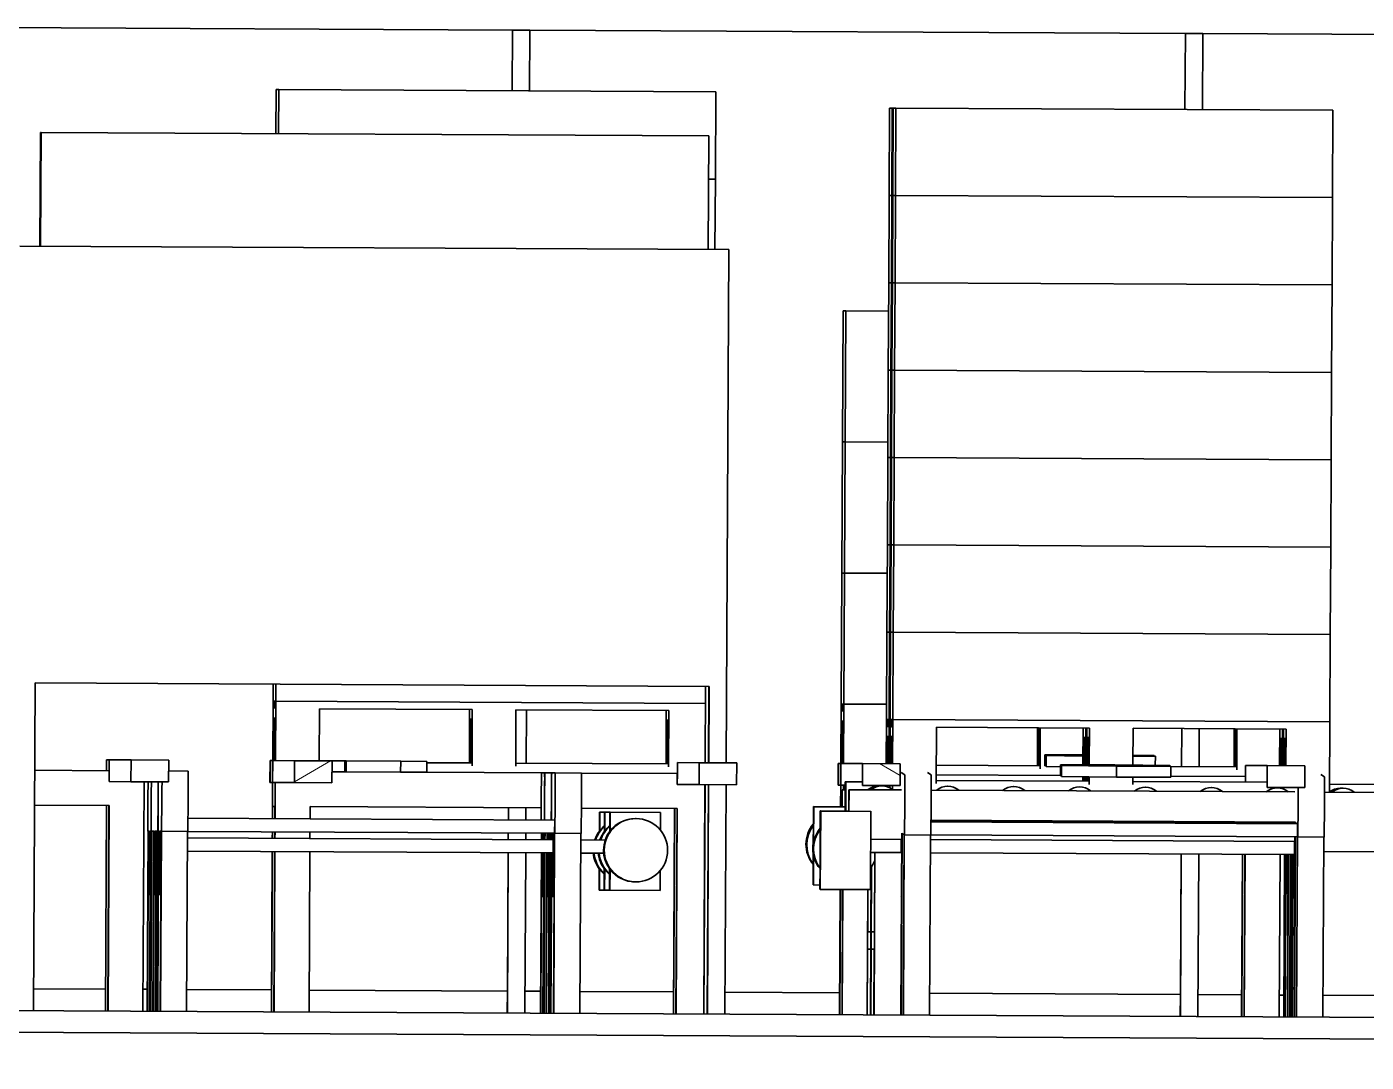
# Model space of a CAD drawing. Header units: millimetres. Extents: x 0 to 67800, y 0 to 42000.
# Drawn here: x 14240 to 17305, y 32863 to 35233 of the extents above; entities that cross this region are included whole.
import ezdxf

# ---------------------------------------------------------------- set-up
doc = ezdxf.new("R2010")
doc.units = ezdxf.units.MM
doc.header["$LTSCALE"] = 100
doc.layers.add('Hatch (ISO)', color=7, linetype='Continuous', lineweight=18)
doc.layers.add('Visible (ISO)', color=7, linetype='Continuous', lineweight=35)

msp = doc.modelspace()

# ---------------------------------------------------------------- hatches: boundary and pattern name
at = {"layer": 'Hatch (ISO)'}
h = msp.add_hatch(dxfattribs=at)
h.set_pattern_fill('ANSI31', color=256, scale=2540, angle=75, style=0)
h.set_pattern_definition([(120, (0, 0), (-274.963, -158.75), [])])
h.paths.add_polyline_path([(13638.84, 33559.4), (13552.84, 33559.83), (13552.59, 33509.83), (13638.58, 33509.4)])
h.paths.add_polyline_path([(14478.56, 33505.13), (14564.56, 33504.69), (14564.81, 33554.69), (14478.82, 33555.13)])
h = msp.add_hatch(dxfattribs=at)
h.set_pattern_fill('ANSI31', color=256, scale=2540, angle=-15, style=0)
h.set_pattern_definition([(30, (0, 0), (-158.75, 274.963), [])])
h.paths.add_polyline_path([(14938.8, 33552.79), (14852.81, 33553.23), (14852.55, 33503.23), (14938.55, 33502.79)])
h.paths.add_polyline_path([(15778.53, 33498.53), (15864.53, 33498.09), (15864.78, 33548.09), (15778.78, 33548.53)])
h = msp.add_hatch(dxfattribs=at)
h.set_pattern_fill('ANSI31', color=256, scale=2540, angle=105, style=0)
h.set_pattern_definition([(150, (0, 0), (-158.75, -274.963), [])])
h.paths.add_polyline_path([(16238.77, 33546.19), (16152.77, 33546.63), (16152.52, 33496.63), (16238.52, 33496.19)])
h.paths.add_polyline_path([(17078.5, 33491.93), (17164.49, 33491.49), (17164.75, 33541.49), (17078.75, 33541.93)])

# ---------------------------------------------------------------- linework, layer by layer
at = {"layer": 'Visible (ISO)'}
for p, q in [((15351.31, 35225.72), (13851.37, 35233.34)), ((15350.6, 35086.78), (15351.31, 35225.72)), ((15350.63, 35086.78), (15351.33, 35225.72)), ((15351.33, 35225.72), (15351.31, 35225.72)), ((15391.33, 35225.52), (15351.33, 35225.72)), ((15390.62, 35086.58), (15391.33, 35225.52)), ((16891.27, 35217.9), (15391.33, 35225.52)), ((16890.38, 35043.96), (16891.27, 35217.9)), ((16890.41, 35043.96), (16891.29, 35217.9)), ((16891.29, 35217.9), (16891.27, 35217.9)), ((16931.29, 35217.7), (16891.29, 35217.9)), ((16930.41, 35043.76), (16931.29, 35217.7)), ((18431.23, 35210.08), (16931.29, 35217.7)), ((14810.18, 34988.47), (14810.69, 35089.52)), ((14816.78, 35089.49), (14810.69, 35089.52)), ((14816.27, 34988.43), (14816.78, 35089.49)), ((15816.76, 35084.41), (14816.78, 35089.49)), ((15815.74, 34884.42), (15816.76, 35084.41)), ((16213.4, 34847.4), (16214.42, 35047.39)), ((16220.51, 35047.36), (16214.42, 35047.39)), ((16219.5, 34847.37), (16220.51, 35047.36)), ((16222.86, 35047.35), (16220.51, 35047.36)), ((16221.84, 34847.35), (16222.86, 35047.35)), ((16228.95, 35047.32), (16222.86, 35047.35)), ((16227.94, 34847.32), (16228.95, 35047.32)), ((17228.93, 35042.24), (16228.95, 35047.32)), ((17227.91, 34842.25), (17228.93, 35042.24)), ((14270.04, 34731.2), (14271.36, 34991.2)), ((14272.79, 34991.19), (14271.36, 34991.2)), ((14271.47, 34731.2), (14272.79, 34991.19)), ((15800.75, 34983.43), (14272.79, 34991.19)), ((15799.43, 34723.44), (15800.75, 34983.43)), ((15815.74, 34884.42), (15800.25, 34884.5)), ((15815.74, 34884.41), (15800.25, 34884.49)), ((15814.93, 34723.36), (15815.74, 34884.41)), ((16212.39, 34647.39), (16213.4, 34847.39)), ((16219.5, 34847.37), (16213.4, 34847.4)), ((16219.5, 34847.36), (16213.4, 34847.39)), ((16218.48, 34647.36), (16219.5, 34847.36)), ((16221.84, 34847.35), (16219.5, 34847.37)), ((16221.84, 34847.34), (16219.5, 34847.36)), ((16220.83, 34647.35), (16221.84, 34847.34)), ((16227.94, 34847.32), (16221.84, 34847.35)), ((16227.94, 34847.31), (16221.84, 34847.34)), ((16226.92, 34647.32), (16227.94, 34847.31)), ((17227.91, 34842.25), (16227.94, 34847.32)), ((17227.91, 34842.24), (16227.94, 34847.31)), ((16889.37, 34843.95), (16889.37, 34843.96)), ((16889.39, 34843.95), (16889.39, 34843.96)), ((16929.39, 34843.75), (16929.39, 34843.76)), ((17226.9, 34642.24), (17227.91, 34842.24)), ((15846.56, 34723.2), (14224.6, 34731.44)), ((15840.59, 33548.21), (15846.56, 34723.2)), ((16211.37, 34447.38), (16212.39, 34647.38)), ((16218.48, 34647.36), (16212.39, 34647.39)), ((16218.48, 34647.35), (16212.39, 34647.38)), ((16217.46, 34447.35), (16218.48, 34647.35)), ((16220.83, 34647.35), (16218.48, 34647.36)), ((16220.83, 34647.34), (16218.48, 34647.35)), ((16219.81, 34447.34), (16220.83, 34647.34)), ((16226.92, 34647.32), (16220.83, 34647.35)), ((16226.92, 34647.31), (16220.83, 34647.34)), ((16225.9, 34447.31), (16226.92, 34647.31)), ((17226.9, 34642.24), (16226.92, 34647.32)), ((17226.9, 34642.23), (16226.92, 34647.31)), ((16888.35, 34643.95), (16888.35, 34643.96)), ((16888.38, 34643.95), (16888.38, 34643.96)), ((16928.38, 34643.74), (16928.38, 34643.75)), ((17225.88, 34442.23), (17226.9, 34642.23)), ((16106.59, 34282.89), (16108.12, 34582.89)), ((16114.21, 34582.86), (16108.12, 34582.89)), ((16112.69, 34282.86), (16114.21, 34582.86)), ((16212.06, 34582.36), (16114.21, 34582.86)), ((16210.35, 34247.38), (16211.37, 34447.37)), ((16217.46, 34447.35), (16211.37, 34447.38)), ((16217.46, 34447.34), (16211.37, 34447.37)), ((16216.45, 34247.34), (16217.46, 34447.34)), ((16219.81, 34447.34), (16217.46, 34447.35)), ((16219.81, 34447.33), (16217.46, 34447.34)), ((16218.79, 34247.33), (16219.81, 34447.33)), ((16225.9, 34447.31), (16219.81, 34447.34)), ((16225.9, 34447.3), (16219.81, 34447.33)), ((16224.89, 34247.3), (16225.9, 34447.3)), ((17225.88, 34442.23), (16225.9, 34447.31)), ((17225.88, 34442.22), (16225.9, 34447.3)), ((17113.5, 34442.79), (17113.5, 34442.8)), ((17224.86, 34242.22), (17225.88, 34442.22)), ((16105.07, 33982.89), (16106.59, 34282.88)), ((16112.69, 34282.86), (16106.59, 34282.89)), ((16112.69, 34282.85), (16106.59, 34282.88)), ((16111.16, 33982.86), (16112.69, 34282.85)), ((16210.53, 34282.36), (16112.69, 34282.86)), ((16210.53, 34282.35), (16112.69, 34282.85)), ((16209.34, 34047.37), (16210.35, 34247.37)), ((16216.45, 34247.34), (16210.35, 34247.38)), ((16216.45, 34247.33), (16210.35, 34247.37)), ((16215.43, 34047.34), (16216.45, 34247.33)), ((16218.79, 34247.33), (16216.45, 34247.34)), ((16218.79, 34247.32), (16216.45, 34247.33)), ((16217.78, 34047.32), (16218.79, 34247.32)), ((16224.89, 34247.3), (16218.79, 34247.33)), ((16224.89, 34247.29), (16218.79, 34247.32)), ((16223.87, 34047.29), (16224.89, 34247.29)), ((17224.86, 34242.22), (16224.89, 34247.3)), ((17224.86, 34242.21), (16224.89, 34247.29)), ((17112.48, 34242.78), (17112.48, 34242.79)), ((17223.85, 34042.22), (17224.86, 34242.21)), ((16208.32, 33847.36), (16209.34, 34047.36)), ((16215.43, 34047.34), (16209.34, 34047.37)), ((16215.43, 34047.33), (16209.34, 34047.36)), ((16214.42, 33847.33), (16215.43, 34047.33)), ((16217.78, 34047.32), (16215.43, 34047.34)), ((16217.78, 34047.31), (16215.43, 34047.33)), ((16216.76, 33847.32), (16217.78, 34047.31)), ((16223.87, 34047.29), (16217.78, 34047.32)), ((16223.87, 34047.28), (16217.78, 34047.31)), ((16222.86, 33847.29), (16223.87, 34047.28)), ((17223.85, 34042.22), (16223.87, 34047.29)), ((17223.85, 34042.21), (16223.87, 34047.28)), ((17111.47, 34042.78), (17111.47, 34042.79)), ((17222.83, 33842.21), (17223.85, 34042.21)), ((16103.55, 33682.88), (16105.07, 33982.88)), ((16111.16, 33982.86), (16105.07, 33982.89)), ((16111.16, 33982.85), (16105.07, 33982.88)), ((16109.64, 33682.85), (16111.16, 33982.85)), ((16209.01, 33982.36), (16111.16, 33982.86)), ((16209.01, 33982.35), (16111.16, 33982.85)), ((16207.31, 33647.35), (16208.32, 33847.35)), ((16214.42, 33847.33), (16208.32, 33847.36)), ((16214.42, 33847.32), (16208.32, 33847.35)), ((16213.4, 33647.32), (16214.42, 33847.32)), ((16216.76, 33847.32), (16214.42, 33847.33)), ((16216.76, 33847.31), (16214.42, 33847.32)), ((16215.75, 33647.31), (16216.76, 33847.31)), ((16222.86, 33847.29), (16216.76, 33847.32)), ((16222.86, 33847.28), (16216.76, 33847.31)), ((16221.84, 33647.28), (16222.86, 33847.28)), ((17222.83, 33842.21), (16222.86, 33847.29)), ((17222.83, 33842.2), (16222.86, 33847.28)), ((17110.45, 33842.77), (17110.45, 33842.78)), ((17221.82, 33642.2), (17222.83, 33842.2)), ((14259.52, 33731.25), (14255.71, 32981.26)), ((14259.52, 33731.25), (15801.48, 33723.41)), ((14803.58, 33689.48), (14803.78, 33728.48)), ((14809.67, 33689.45), (14809.87, 33728.45)), ((15792.16, 33548.46), (15793.05, 33723.46)), ((15793.46, 33723.46), (15792.57, 33548.46)), ((15800.18, 33548.42), (15801.07, 33723.42)), ((15801.48, 33723.41), (15800.59, 33548.42)), ((14803.58, 33689.48), (14802.89, 33553.48)), ((14809.67, 33689.45), (14803.58, 33689.48)), ((14804.06, 33672.48), (14804.15, 33689.48)), ((14804.27, 33689.48), (14804.18, 33672.48)), ((14804.75, 33672.48), (14804.84, 33689.48)), ((14804.96, 33689.47), (14804.87, 33672.48)), ((14805.44, 33672.47), (14805.53, 33689.47)), ((14805.65, 33689.47), (14805.57, 33672.47)), ((14806.13, 33672.47), (14806.22, 33689.47)), ((14806.34, 33689.47), (14806.26, 33672.47)), ((14806.82, 33672.47), (14806.91, 33689.47)), ((14807.03, 33689.46), (14806.95, 33672.46)), ((14807.52, 33672.46), (14807.6, 33689.46)), ((14807.72, 33689.46), (14807.64, 33672.46)), ((14808.21, 33672.46), (14808.29, 33689.46)), ((14808.41, 33689.46), (14808.33, 33672.46)), ((14808.9, 33672.45), (14808.98, 33689.45)), ((14808.98, 33553.45), (14809.67, 33689.45)), ((14809.11, 33689.45), (14809.02, 33672.45)), ((15792.85, 33684.46), (14809.67, 33689.45)), ((14804.18, 33672.48), (14804.06, 33672.48)), ((14804.87, 33672.48), (14804.75, 33672.48)), ((14805.57, 33672.47), (14805.44, 33672.47)), ((14806.26, 33672.47), (14806.13, 33672.47)), ((14806.95, 33672.46), (14806.82, 33672.47)), ((14807.64, 33672.46), (14807.52, 33672.46)), ((14808.33, 33672.46), (14808.21, 33672.46)), ((14809.02, 33672.45), (14808.9, 33672.45)), ((14908.98, 33552.94), (14909.58, 33671.94)), ((14909.58, 33671.94), (15259.58, 33670.17)), ((15252.86, 33548.2), (15253.48, 33670.2)), ((15259.58, 33670.17), (15258.92, 33541.17)), ((15358.92, 33540.66), (15359.57, 33669.66)), ((15359.57, 33669.66), (15709.56, 33667.88)), ((15382.81, 33547.54), (15383.43, 33669.54)), ((15702.85, 33545.91), (15703.47, 33667.91)), ((15709.56, 33667.88), (15708.91, 33538.88)), ((16103.55, 33682.88), (16102.86, 33546.88)), ((16109.64, 33682.85), (16103.55, 33682.88)), ((16104.03, 33665.88), (16104.12, 33682.88)), ((16104.15, 33665.88), (16104.03, 33665.88)), ((16104.24, 33682.88), (16104.15, 33665.88)), ((16104.72, 33665.87), (16104.81, 33682.87)), ((16104.84, 33665.87), (16104.72, 33665.87)), ((16104.93, 33682.87), (16104.84, 33665.87)), ((16105.41, 33665.87), (16105.5, 33682.87)), ((16105.53, 33665.87), (16105.41, 33665.87)), ((16105.62, 33682.87), (16105.53, 33665.87)), ((16106.1, 33665.87), (16106.19, 33682.87)), ((16106.22, 33665.87), (16106.1, 33665.87)), ((16106.31, 33682.87), (16106.22, 33665.87)), ((16106.79, 33665.86), (16106.88, 33682.86)), ((16106.91, 33665.86), (16106.79, 33665.86)), ((16107, 33682.86), (16106.91, 33665.86)), ((16107.48, 33665.86), (16107.57, 33682.86)), ((16107.6, 33665.86), (16107.48, 33665.86)), ((16107.69, 33682.86), (16107.6, 33665.86)), ((16108.17, 33665.86), (16108.26, 33682.86)), ((16108.29, 33665.86), (16108.17, 33665.86)), ((16108.38, 33682.86), (16108.29, 33665.86)), ((16108.86, 33665.85), (16108.95, 33682.85)), ((16108.99, 33665.85), (16108.86, 33665.85)), ((16108.95, 33546.85), (16109.64, 33682.85)), ((16109.07, 33682.85), (16108.99, 33665.85)), ((16207.49, 33682.35), (16109.64, 33682.85)), ((14803.6, 33553.48), (14804.09, 33650.48)), ((14804.09, 33650.48), (14806.17, 33650.47)), ((14806.17, 33650.47), (14805.68, 33553.47)), ((14806.19, 33553.47), (14806.68, 33650.47)), ((14806.68, 33650.47), (14808.76, 33650.46)), ((14808.76, 33650.46), (14808.27, 33553.46)), ((15253.57, 33548.19), (15254.08, 33648.19)), ((15254.08, 33648.19), (15256.16, 33648.18)), ((15256.16, 33648.18), (15255.66, 33548.18)), ((15256.16, 33548.18), (15256.67, 33648.18)), ((15256.67, 33648.18), (15258.75, 33648.17)), ((15258.75, 33648.17), (15258.25, 33548.17)), ((15703.56, 33545.91), (15704.07, 33645.91)), ((15704.07, 33645.91), (15706.15, 33645.9)), ((15706.15, 33645.9), (15705.64, 33545.9)), ((15706.15, 33545.9), (15706.66, 33645.9)), ((15706.66, 33645.9), (15708.74, 33645.88)), ((15708.74, 33645.88), (15708.23, 33545.89)), ((16103.57, 33546.88), (16104.06, 33643.88)), ((16104.06, 33643.88), (16106.14, 33643.87)), ((16106.14, 33643.87), (16105.65, 33546.87)), ((16106.16, 33546.87), (16106.65, 33643.86)), ((16106.65, 33643.86), (16108.73, 33643.85)), ((16108.73, 33643.85), (16108.24, 33546.85)), ((16207.31, 33647.35), (16206.8, 33546.35)), ((16213.4, 33647.32), (16207.31, 33647.35)), ((16207.79, 33630.35), (16207.88, 33647.35)), ((16207.91, 33630.35), (16207.79, 33630.35)), ((16208, 33647.35), (16207.91, 33630.35)), ((16208.48, 33630.35), (16208.57, 33647.35)), ((16208.6, 33630.35), (16208.48, 33630.35)), ((16208.69, 33647.35), (16208.6, 33630.35)), ((16209.17, 33630.34), (16209.26, 33647.34)), ((16209.29, 33630.34), (16209.17, 33630.34)), ((16209.38, 33647.34), (16209.29, 33630.34)), ((16209.86, 33630.34), (16209.95, 33647.34)), ((16209.98, 33630.34), (16209.86, 33630.34)), ((16210.07, 33647.34), (16209.98, 33630.34)), ((16210.55, 33630.34), (16210.64, 33647.34)), ((16210.68, 33630.34), (16210.55, 33630.34)), ((16210.76, 33647.34), (16210.68, 33630.34)), ((16211.24, 33630.33), (16211.33, 33647.33)), ((16211.37, 33630.33), (16211.24, 33630.33)), ((16211.45, 33647.33), (16211.37, 33630.33)), ((16211.93, 33630.33), (16212.02, 33647.33)), ((16212.06, 33630.33), (16211.93, 33630.33)), ((16212.14, 33647.33), (16212.06, 33630.33)), ((16212.63, 33630.33), (16212.71, 33647.33)), ((16212.75, 33630.32), (16212.63, 33630.33)), ((16212.83, 33647.32), (16212.75, 33630.32)), ((16212.89, 33546.32), (16213.4, 33647.32)), ((16215.75, 33647.31), (16213.4, 33647.32)), ((16215.75, 33647.31), (16215.24, 33546.31)), ((16221.84, 33647.28), (16215.75, 33647.31)), ((16216.23, 33630.31), (16216.32, 33647.31)), ((16216.35, 33630.31), (16216.23, 33630.31)), ((16216.44, 33647.31), (16216.35, 33630.31)), ((16216.92, 33630.3), (16217.01, 33647.3)), ((16217.04, 33630.3), (16216.92, 33630.3)), ((16217.13, 33647.3), (16217.04, 33630.3)), ((16217.61, 33630.3), (16217.7, 33647.3)), ((16217.73, 33630.3), (16217.61, 33630.3)), ((16217.82, 33647.3), (16217.73, 33630.3)), ((16218.3, 33630.3), (16218.39, 33647.3)), ((16218.42, 33630.3), (16218.3, 33630.3)), ((16218.51, 33647.3), (16218.42, 33630.3)), ((16218.99, 33630.29), (16219.08, 33647.29)), ((16219.12, 33630.29), (16218.99, 33630.29)), ((16219.2, 33647.29), (16219.12, 33630.29)), ((16219.68, 33630.29), (16219.77, 33647.29)), ((16219.81, 33630.29), (16219.68, 33630.29)), ((16219.89, 33647.29), (16219.81, 33630.29)), ((16220.37, 33630.29), (16220.46, 33647.29)), ((16220.5, 33630.29), (16220.37, 33630.29)), ((16220.58, 33647.29), (16220.5, 33630.29)), ((16221.07, 33630.28), (16221.15, 33647.28)), ((16221.19, 33630.28), (16221.07, 33630.28)), ((16221.27, 33647.28), (16221.19, 33630.28)), ((16221.33, 33546.28), (16221.84, 33647.28)), ((17221.82, 33642.2), (16221.84, 33647.28)), ((16321.1, 33500.77), (16321.75, 33629.77)), ((16321.75, 33629.77), (16671.74, 33627.99)), ((16552.83, 33541.6), (16553.27, 33628.6)), ((16553.54, 33541.59), (16553.98, 33628.59)), ((16556.06, 33628.58), (16555.62, 33541.58)), ((16556.13, 33541.58), (16556.57, 33628.58)), ((16558.65, 33628.57), (16558.21, 33541.57)), ((16559.36, 33628.56), (16558.89, 33534.57)), ((16656.78, 33543.61), (16657.21, 33628.07)), ((16663.3, 33628.04), (16662.88, 33543.61)), ((16665.22, 33543.61), (16665.65, 33628.02)), ((16671.74, 33627.99), (16671.32, 33543.6)), ((16771.31, 33543.17), (16771.74, 33627.49)), ((16771.74, 33627.49), (17121.73, 33625.71)), ((16882.74, 33539.92), (16883.19, 33626.92)), ((16882.77, 33539.92), (16883.21, 33626.92)), ((16922.77, 33539.72), (16923.21, 33626.72)), ((17002.82, 33539.31), (17003.26, 33626.31)), ((17003.53, 33539.31), (17003.97, 33626.31)), ((17006.05, 33626.3), (17005.61, 33539.3)), ((17006.12, 33539.29), (17006.56, 33626.29)), ((17008.64, 33626.28), (17008.2, 33539.28)), ((17009.35, 33626.28), (17008.88, 33532.28)), ((17106.77, 33541.78), (17107.2, 33625.78)), ((17113.29, 33625.75), (17112.87, 33541.75)), ((17115.21, 33541.74), (17115.64, 33625.74)), ((17121.73, 33625.71), (17121.31, 33541.71)), ((17221.82, 33642.2), (17221, 33481.2)), ((16207.51, 33546.35), (16207.82, 33608.35)), ((16207.82, 33608.35), (16209.9, 33608.34)), ((16209.9, 33608.34), (16209.59, 33546.34)), ((16210.1, 33546.34), (16210.41, 33608.34)), ((16210.41, 33608.34), (16212.49, 33608.33)), ((16212.49, 33608.33), (16212.18, 33546.33)), ((16215.95, 33546.31), (16216.26, 33608.31)), ((16216.26, 33608.31), (16218.34, 33608.3)), ((16218.34, 33608.3), (16218.03, 33546.3)), ((16218.54, 33546.29), (16218.85, 33608.29)), ((16218.85, 33608.29), (16220.93, 33608.28)), ((16220.93, 33608.28), (16220.62, 33546.28)), ((16657.49, 33543.61), (16657.81, 33606.06)), ((16657.81, 33606.06), (16659.89, 33606.05)), ((16659.89, 33606.05), (16659.57, 33543.61)), ((16660.08, 33543.61), (16660.4, 33606.05)), ((16660.4, 33606.05), (16662.48, 33606.04)), ((16662.48, 33606.04), (16662.16, 33543.61)), ((16665.93, 33543.61), (16666.25, 33606.02)), ((16666.25, 33606.02), (16668.33, 33606.01)), ((16668.33, 33606.01), (16668.01, 33543.6)), ((16668.52, 33543.6), (16668.84, 33606.01)), ((16668.84, 33606.01), (16670.92, 33606)), ((16670.92, 33606), (16670.6, 33543.6)), ((17107.48, 33541.78), (17107.8, 33603.78)), ((17107.8, 33603.78), (17109.88, 33603.77)), ((17109.88, 33603.77), (17109.57, 33541.77)), ((17110.07, 33541.77), (17110.39, 33603.77)), ((17110.39, 33603.77), (17112.47, 33603.76)), ((17112.47, 33603.76), (17112.16, 33541.76)), ((17115.92, 33541.74), (17116.24, 33603.74)), ((17116.24, 33603.74), (17118.32, 33603.73)), ((17118.32, 33603.73), (17118.01, 33541.73)), ((17118.51, 33541.72), (17118.83, 33603.72)), ((17118.83, 33603.72), (17120.91, 33603.71)), ((17120.91, 33603.71), (17120.6, 33541.71)), ((16569.91, 33541.35), (16570.04, 33566.35)), ((16632.54, 33566.03), (16570.04, 33566.35)), ((16570.04, 33566.35), (16656.9, 33566.28)), ((16572.44, 33539.74), (16572.57, 33564.74)), ((16572.57, 33564.74), (16635.07, 33564.42)), ((16656.88, 33563.95), (16572.57, 33564.74)), ((16632.53, 33564.43), (16632.54, 33566.03)), ((16635.07, 33564.42), (16632.54, 33566.03)), ((16771.42, 33563.73), (16822.56, 33563.47)), ((16822.56, 33563.47), (16771.42, 33563.51)), ((16771.43, 33565.54), (16820.03, 33565.08)), ((16820.03, 33565.08), (16771.43, 33565.33)), ((16820.02, 33563.48), (16820.03, 33565.08)), ((16822.46, 33542.69), (16822.56, 33563.47)), ((14428.87, 33530.38), (14258.5, 33531.25)), ((14422.74, 33530.41), (14422.87, 33555.41)), ((14422.77, 33530.41), (14422.9, 33555.41)), ((14422.9, 33555.41), (14422.87, 33555.41)), ((14428.99, 33555.38), (14422.9, 33555.41)), ((14428.77, 33505.38), (14429.02, 33555.38)), ((14428.87, 33530.38), (14428.99, 33555.38)), ((14429.02, 33555.38), (14428.99, 33555.38)), ((14478.79, 33555.13), (14429.02, 33555.38)), ((14478.53, 33505.13), (14478.79, 33555.13)), ((14478.82, 33555.13), (14478.56, 33505.13)), ((14478.82, 33555.13), (14478.79, 33555.13)), ((14564.81, 33554.69), (14478.82, 33555.13)), ((14564.56, 33504.69), (14564.81, 33554.69)), ((14796.6, 33503.51), (14796.86, 33553.51)), ((14797.3, 33553.51), (14796.86, 33553.51)), ((14797.04, 33503.51), (14797.3, 33553.51)), ((14802.58, 33553.49), (14797.3, 33553.51)), ((14802.32, 33503.49), (14802.58, 33553.49)), ((14803.01, 33553.48), (14802.58, 33553.49)), ((14802.76, 33503.48), (14803.01, 33553.48)), ((14852.78, 33553.23), (14803.01, 33553.48)), ((14852.52, 33503.23), (14852.78, 33553.23)), ((14852.81, 33553.23), (14852.55, 33503.23)), ((14852.81, 33553.23), (14852.78, 33553.23)), ((14938.8, 33552.79), (14852.81, 33553.23)), ((14938.55, 33502.79), (14938.8, 33552.79)), ((14968.18, 33552.64), (14938.8, 33552.79)), ((14968.06, 33527.64), (14968.18, 33552.64)), ((14970.72, 33552.63), (14968.18, 33552.64)), ((14970.6, 33527.63), (14970.72, 33552.63)), ((15095.72, 33552), (14970.72, 33552.63)), ((15095.59, 33527), (15095.72, 33552)), ((15155.68, 33551.69), (15095.72, 33552)), ((15155.55, 33526.69), (15155.68, 33551.69)), ((15258.92, 33548.17), (15155.66, 33548.69)), ((15708.91, 33545.88), (15358.95, 33547.66)), ((15728.74, 33498.78), (15728.99, 33548.78)), ((15728.83, 33523.78), (15728.96, 33548.78)), ((15728.99, 33548.78), (15728.96, 33548.78)), ((15778.75, 33548.53), (15728.99, 33548.78)), ((15778.5, 33498.53), (15778.75, 33548.53)), ((15778.78, 33548.53), (15778.53, 33498.53)), ((15778.78, 33548.53), (15778.75, 33548.53)), ((15864.78, 33548.09), (15778.78, 33548.53)), ((15864.53, 33498.09), (15864.78, 33548.09)), ((16096.57, 33496.91), (16096.83, 33546.91)), ((16097.26, 33546.91), (16096.83, 33546.91)), ((16097.01, 33496.91), (16097.26, 33546.91)), ((16102.54, 33546.88), (16097.26, 33546.91)), ((16102.29, 33496.88), (16102.54, 33546.88)), ((16102.98, 33546.88), (16102.54, 33546.88)), ((16102.73, 33496.88), (16102.98, 33546.88)), ((16152.74, 33546.63), (16102.98, 33546.88)), ((16152.49, 33496.63), (16152.74, 33546.63)), ((16152.77, 33546.63), (16152.52, 33496.63)), ((16152.77, 33546.63), (16152.74, 33546.63)), ((16238.77, 33546.19), (16152.77, 33546.63)), ((16238.52, 33496.19), (16238.77, 33546.19)), ((16558.89, 33541.57), (16321.31, 33542.77)), ((16569.91, 33541.35), (16572.45, 33541.34)), ((16572.44, 33539.74), (16605.62, 33539.43)), ((16605.51, 33518.65), (16605.64, 33543.65)), ((16668.14, 33543.33), (16605.64, 33543.65)), ((16605.64, 33543.65), (16729.79, 33543.56)), ((16608.04, 33517.04), (16608.17, 33542.04)), ((16608.17, 33542.04), (16670.67, 33541.72)), ((16734.01, 33540.87), (16608.17, 33542.04)), ((16668.13, 33541.73), (16668.14, 33543.33)), ((16670.67, 33541.72), (16668.14, 33543.33)), ((16729.79, 33543.56), (16855.63, 33542.38)), ((16733.88, 33515.87), (16734.01, 33540.87)), ((16858.16, 33540.77), (16734.01, 33540.87)), ((16793.13, 33542.7), (16795.67, 33541.09)), ((16855.63, 33542.38), (16793.13, 33542.7)), ((16795.67, 33541.09), (16858.16, 33540.77)), ((16855.63, 33540.78), (16855.63, 33542.38)), ((16858.04, 33515.77), (16858.16, 33540.77)), ((17008.88, 33539.28), (16858.16, 33540.05)), ((17028.76, 33504.18), (17028.96, 33542.18)), ((17028.8, 33517.18), (17028.93, 33542.18)), ((17028.96, 33542.18), (17028.93, 33542.18)), ((17078.72, 33541.93), (17028.96, 33542.18)), ((17078.46, 33491.93), (17078.72, 33541.93)), ((17078.75, 33541.93), (17078.5, 33491.93)), ((17078.75, 33541.93), (17078.72, 33541.93)), ((17164.75, 33541.49), (17078.75, 33541.93)), ((17164.49, 33491.49), (17164.75, 33541.49)), ((14428.74, 33505.38), (14428.87, 33530.38)), ((14428.74, 33505.38), (14428.77, 33505.38)), ((14428.77, 33505.38), (14478.53, 33505.13)), ((14478.53, 33505.13), (14478.56, 33505.13)), ((14478.56, 33505.13), (14564.56, 33504.69)), ((14506.07, 32979.98), (14508.74, 33504.98)), ((14564.69, 33529.69), (14609.49, 33529.47)), ((14796.6, 33503.51), (14797.04, 33503.51)), ((14797.04, 33503.51), (14802.32, 33503.49)), ((14802.21, 33420.49), (14802.64, 33503.48)), ((14802.32, 33503.49), (14802.76, 33503.48)), ((14802.76, 33503.48), (14852.52, 33503.23)), ((14808.31, 33420.45), (14808.73, 33503.45)), ((14852.52, 33503.23), (14852.55, 33503.23)), ((14852.55, 33503.23), (14938.55, 33502.79)), ((14938.68, 33527.79), (14968.06, 33527.64)), ((14968.06, 33527.64), (14970.6, 33527.63)), ((14970.6, 33527.63), (15095.59, 33527)), ((15095.59, 33527), (15155.55, 33526.69)), ((15417.93, 33525.36), (15155.55, 33526.69)), ((15417.93, 33525.36), (15155.55, 33526.69)), ((15417.93, 33525.36), (15425.1, 33525.32)), ((15425.1, 33525.32), (15425.55, 33525.32)), ((15425.55, 33525.32), (15440.84, 33525.24)), ((15440.84, 33525.24), (15441.29, 33525.24)), ((15441.29, 33525.24), (15449.47, 33525.2)), ((15449.47, 33525.2), (15509.47, 33524.9)), ((15728.83, 33523.78), (15509.47, 33524.9)), ((15728.83, 33523.78), (15509.47, 33524.9)), ((15728.71, 33498.78), (15728.83, 33523.78)), ((16112.99, 33504.83), (16112.65, 33437.96)), ((16113.63, 33504.83), (16112.99, 33504.83)), ((16113.63, 33504.83), (16113.29, 33437.96)), ((16114.08, 33504.82), (16113.63, 33504.83)), ((16114.08, 33504.82), (16113.74, 33437.95)), ((16114.71, 33504.82), (16114.08, 33504.82)), ((16114.37, 33437.95), (16114.71, 33504.82)), ((16152.53, 33504.63), (16114.71, 33504.82)), ((16241.23, 33526.38), (16249.45, 33521.14)), ((16309.45, 33520.83), (16301.23, 33526.08)), ((16671.09, 33506), (16321.13, 33507.77)), ((16605.52, 33519.33), (16321.2, 33520.77)), ((16605.52, 33519.33), (16321.2, 33520.77)), ((16605.51, 33518.65), (16608.05, 33518.64)), ((16608.04, 33517.04), (16733.88, 33515.87)), ((16656.59, 33506.07), (16656.64, 33516.59)), ((16657.3, 33506.07), (16657.36, 33516.58)), ((16659.44, 33516.56), (16659.38, 33506.06)), ((16659.89, 33506.05), (16659.95, 33516.56)), ((16662.03, 33516.54), (16661.97, 33506.04)), ((16662.74, 33516.53), (16662.68, 33506.04)), ((16665.03, 33506.03), (16665.08, 33516.51)), ((16665.74, 33506.02), (16665.8, 33516.5)), ((16667.88, 33516.48), (16667.82, 33506.01)), ((16668.33, 33506.01), (16668.39, 33516.48)), ((16670.47, 33516.46), (16670.41, 33506)), ((16671.18, 33516.45), (16671.09, 33499)), ((16733.88, 33515.87), (16858.04, 33515.77)), ((16771.09, 33498.49), (16771.17, 33515.84)), ((17078.53, 33503.93), (16771.12, 33505.49)), ((17028.8, 33517.18), (16858.05, 33518.05)), ((17028.8, 33517.18), (16858.05, 33518.05)), ((17028.73, 33504.18), (17028.8, 33517.18)), ((17209.43, 33516.26), (17201.2, 33521.51)), ((15728.71, 33498.78), (15728.74, 33498.78)), ((15728.74, 33498.78), (15778.5, 33498.53)), ((15778.5, 33498.53), (15778.53, 33498.53)), ((15778.53, 33498.53), (15864.53, 33498.09)), ((15789.24, 32973.47), (15791.91, 33498.46)), ((15792.31, 33498.46), (15789.65, 32973.47)), ((15797.26, 32973.43), (15799.93, 33498.42)), ((15800.34, 33498.42), (15797.67, 32973.42)), ((15837.67, 32973.22), (15840.34, 33498.21)), ((16096.57, 33496.91), (16097.01, 33496.91)), ((16097.01, 33496.91), (16102.29, 33496.88)), ((16102.29, 33496.88), (16102.73, 33496.88)), ((16102.35, 33447.94), (16102.6, 33496.88)), ((16102.73, 33496.88), (16112.95, 33496.83)), ((16105.92, 33486.87), (16105.72, 33447.59)), ((16105.92, 33486.87), (16106.18, 33486.86)), ((16106.18, 33486.86), (16105.98, 33447.43)), ((16106.18, 33486.86), (16112.9, 33486.83)), ((16108.64, 33486.85), (16108.7, 33496.85)), ((16121.34, 33486.79), (16121.09, 33437.79)), ((16121.34, 33486.79), (16121.6, 33486.79)), ((16121.6, 33486.79), (16121.35, 33437.62)), ((16121.6, 33486.79), (16241.6, 33486.18)), ((16152.49, 33496.63), (16152.52, 33496.63)), ((16152.52, 33496.63), (16238.52, 33496.19)), ((16190.06, 33495.44), (16196.78, 33495.4)), ((16214.98, 33496.31), (16214.95, 33490.93)), ((16221.03, 33487.06), (16221.08, 33496.28)), ((16309.49, 33485.83), (17141.58, 33481.61)), ((16347.27, 33494.64), (16347.58, 33494.64)), ((16498.06, 33493.87), (16498.38, 33493.87)), ((16648.86, 33493.11), (16649.17, 33493.11)), ((16799.66, 33492.34), (16799.97, 33492.34)), ((16950.45, 33491.58), (16950.76, 33491.58)), ((17078.46, 33491.93), (17078.5, 33491.93)), ((17078.5, 33491.93), (17164.49, 33491.49)), ((17101.25, 33490.81), (17101.56, 33490.81)), ((17209.47, 33481.26), (17755.96, 33478.49)), ((17452.5, 33498.03), (17221.09, 33499.2)), ((17245.64, 33490.08), (17252.36, 33490.04)), ((14258.1, 33451.25), (14428.46, 33450.38)), ((14419.98, 32980.42), (14422.37, 33450.41)), ((14420.39, 32980.42), (14422.77, 33450.41)), ((14425.67, 32980.39), (14428.05, 33450.39)), ((14426.07, 32980.39), (14428.46, 33450.38)), ((14517.27, 33391.93), (14517.42, 33463.18)), ((14524.98, 33463.14), (14524.41, 33391.9)), ((14524.88, 33391.89), (14525.04, 33463.14)), ((14540.72, 33463.06), (14540.15, 33391.82)), ((14540.63, 33391.81), (14540.78, 33463.06)), ((14549.35, 33463.02), (14548.78, 33391.77)), ((14608.78, 33391.47), (14609.35, 33462.72)), ((14802.62, 33420.48), (14802.76, 33448.48)), ((14802.76, 33448.48), (14808.02, 33448.46)), ((14807.88, 33420.46), (14808.02, 33448.46)), ((14888.31, 33420.05), (14888.45, 33448.05)), ((14888.45, 33448.05), (15417.37, 33445.36)), ((15342.12, 33417.74), (15342.27, 33445.74)), ((15342.15, 33417.74), (15342.29, 33445.74)), ((15382.15, 33417.54), (15382.29, 33445.54)), ((15417.31, 33417.36), (15417.4, 33458.61)), ((15424.95, 33458.57), (15424.62, 33417.32)), ((15424.93, 33417.32), (15425.01, 33458.57)), ((15440.7, 33458.49), (15440.37, 33417.24)), ((15440.67, 33417.24), (15440.76, 33458.49)), ((15449.33, 33458.45), (15448.76, 33387.2)), ((15508.76, 33386.9), (15509.33, 33458.14)), ((15509.22, 33444.9), (15728.43, 33443.78)), ((15719.95, 32973.82), (15722.33, 33443.81)), ((15720.35, 32973.82), (15722.74, 33443.81)), ((15725.63, 32973.79), (15728.02, 33443.78)), ((15726.04, 32973.79), (15728.43, 33443.78)), ((16039.99, 33405.41), (16040.2, 33448.25)), ((16105.72, 33447.92), (16040.2, 33448.25)), ((16040.2, 33448.25), (16041.07, 33447.7)), ((16041.07, 33447.7), (16040.67, 33368.16)), ((16112.7, 33447.34), (16041.07, 33447.7)), ((16249.31, 33454.26), (16248.74, 33383.15)), ((16308.73, 33382.84), (16309.31, 33453.96)), ((17149.28, 33449.69), (17148.71, 33378.58)), ((17208.71, 33378.27), (17209.28, 33449.39)), ((14609.02, 33421.47), (15448.16, 33417.21)), ((15448.16, 33417.21), (15448.01, 33387.21)), ((15550.45, 33391.69), (15550.68, 33435.68)), ((15550.68, 33435.68), (15551.55, 33435.68)), ((15551.55, 33435.68), (15551.33, 33392.84)), ((15551.55, 33435.68), (15562.36, 33435.63)), ((15562.13, 33391.63), (15562.36, 33435.63)), ((15562.36, 33435.63), (15563.23, 33435.62)), ((15563.23, 33435.62), (15563.01, 33392.78)), ((15563.23, 33435.62), (15574.55, 33435.56)), ((15574.32, 33391.57), (15574.55, 33435.56)), ((15574.55, 33435.56), (15575.41, 33435.56)), ((15575.41, 33435.56), (15575.2, 33392.72)), ((15575.41, 33435.56), (15690.41, 33434.98)), ((15632.84, 33420.77), (15634.46, 33420.76)), ((15690.2, 33394.17), (15690.41, 33434.98)), ((16055.68, 33395.41), (16055.9, 33438.25)), ((16056.76, 33437.69), (16055.85, 33258.7)), ((16121.09, 33437.92), (16055.9, 33438.25)), ((16055.9, 33438.25), (16056.76, 33437.69)), ((16171.76, 33437.11), (16056.76, 33437.69)), ((16170.85, 33258.11), (16171.76, 33437.11)), ((16171.76, 33437.11), (16171.35, 33437.37)), ((17147.81, 33409.25), (16308.98, 33413.51)), ((16308.98, 33413.32), (17148.12, 33409.05)), ((17142.75, 33412.48), (16309.01, 33416.71)), ((16309.01, 33416.52), (17143.06, 33412.28)), ((17142.75, 33412.48), (17143.06, 33412.28)), ((17143.06, 33412.28), (17143.04, 33409.27)), ((17147.81, 33409.25), (17148.12, 33409.05)), ((17148.12, 33409.05), (17147.96, 33379.05)), ((14517.97, 33391.93), (14515.87, 32979.93)), ((14516.28, 32979.93), (14518.37, 33391.93)), ((14517.97, 33391.93), (14517.27, 33391.93)), ((14519.82, 33391.92), (14518.37, 33391.93)), ((14519.08, 33246.92), (14519.82, 33391.92)), ((14521.85, 33391.91), (14521.12, 33246.91)), ((14523.3, 33391.9), (14521.21, 32979.91)), ((14521.61, 32979.9), (14523.71, 33391.9)), ((14523.3, 33391.9), (14521.85, 33391.91)), ((14525.58, 33391.89), (14523.49, 32979.9)), ((14524.41, 33391.9), (14523.71, 33391.9)), ((14523.9, 32979.89), (14525.99, 33391.89)), ((14524.88, 33391.89), (14524.41, 33391.9)), ((14525.58, 33391.89), (14524.88, 33391.89)), ((14530.66, 33391.86), (14525.99, 33391.89)), ((14530.66, 33391.86), (14528.57, 32979.87)), ((14528.98, 32979.87), (14531.07, 33391.86)), ((14530.76, 33246.86), (14531.5, 33391.86)), ((14531.5, 33391.86), (14531.07, 33391.86)), ((14533.53, 33391.85), (14532.8, 33246.85)), ((14535.74, 33391.84), (14533.53, 33391.85)), ((14535.74, 33391.84), (14533.65, 32979.84)), ((14534.05, 32979.84), (14536.15, 33391.84)), ((14539.04, 33391.82), (14536.15, 33391.84)), ((14539.04, 33391.82), (14536.95, 32979.83)), ((14537.36, 32979.82), (14539.45, 33391.82)), ((14541.33, 33391.81), (14539.23, 32979.82)), ((14540.15, 33391.82), (14539.45, 33391.82)), ((14539.64, 32979.81), (14541.73, 33391.81)), ((14540.63, 33391.81), (14540.15, 33391.82)), ((14541.33, 33391.81), (14540.63, 33391.81)), ((14543.69, 33391.8), (14541.73, 33391.81)), ((14542.95, 33246.8), (14543.69, 33391.8)), ((14545.72, 33391.79), (14544.98, 33246.79)), ((14547.68, 33391.78), (14545.58, 32979.78)), ((14547.68, 33391.78), (14545.72, 33391.79)), ((14545.99, 32979.78), (14548.08, 33391.78)), ((14548.78, 33391.77), (14548.08, 33391.78)), ((14608.78, 33391.47), (14548.78, 33391.77)), ((14608.08, 33391.47), (14605.99, 32979.48)), ((15448.01, 33387.21), (14608.78, 33391.47)), ((14801.99, 33375.49), (14802.06, 33390.49)), ((14802.39, 33375.48), (14802.47, 33390.48)), ((14807.65, 33375.46), (14807.72, 33390.46)), ((14808.08, 33375.46), (14808.16, 33390.45)), ((14888.08, 33375.05), (14888.15, 33390.05)), ((15341.9, 33372.74), (15341.97, 33387.74)), ((15341.92, 33372.74), (15342, 33387.74)), ((15381.92, 33372.54), (15382, 33387.54)), ((15417.94, 33387.36), (15417.87, 33372.36)), ((15418.27, 33372.36), (15418.35, 33387.36)), ((15419.72, 33372.35), (15419.8, 33387.35)), ((15421.83, 33387.34), (15421.75, 33372.34)), ((15423.28, 33387.33), (15423.2, 33372.33)), ((15423.61, 33372.33), (15423.68, 33387.33)), ((15425.56, 33387.32), (15425.48, 33372.32)), ((15425.89, 33372.32), (15425.97, 33387.32)), ((15430.64, 33387.29), (15430.56, 33372.29)), ((15430.97, 33372.29), (15431.05, 33387.29)), ((15431.4, 33372.29), (15431.48, 33387.29)), ((15433.51, 33387.28), (15433.43, 33372.28)), ((15435.72, 33387.27), (15435.64, 33372.27)), ((15436.05, 33372.27), (15436.12, 33387.27)), ((15439.02, 33387.25), (15438.94, 33372.25)), ((15439.35, 33372.25), (15439.42, 33387.25)), ((15441.3, 33387.24), (15441.23, 33372.24)), ((15441.63, 33372.24), (15441.71, 33387.24)), ((15443.59, 33372.23), (15443.67, 33387.23)), ((15445.7, 33387.22), (15444.96, 33242.22)), ((15447.65, 33387.21), (15445.56, 32975.21)), ((15445.97, 32975.21), (15448.06, 33387.21)), ((15448.76, 33387.2), (15448.06, 33387.21)), ((15508.76, 33386.9), (15448.76, 33387.2)), ((15508.06, 33386.9), (15505.96, 32974.91)), ((16039.77, 33363.59), (16039.99, 33405.41)), ((16055.23, 33307.09), (16055.68, 33395.41)), ((16242.57, 33387.08), (16240.45, 32971.18)), ((16240.86, 32971.17), (16242.98, 33386.82)), ((16242.14, 33387.35), (16241.4, 33242.36)), ((16242.57, 33387.08), (16242.14, 33387.35)), ((16247.63, 33383.85), (16242.98, 33386.82)), ((16247.63, 33383.85), (16245.53, 32971.15)), ((16245.94, 32971.15), (16248.04, 33383.59)), ((16248.74, 33383.15), (16248.04, 33383.59)), ((16248.74, 33383.15), (16308.73, 33382.84)), ((16308.03, 33382.85), (16305.94, 32970.84)), ((17147.96, 33379.05), (16308.74, 33383.32)), ((17142.53, 33379.08), (17140.43, 32966.61)), ((17140.84, 32966.6), (17142.94, 33379.08)), ((17142.1, 33379.08), (17141.38, 33237.79)), ((17147.61, 33379.06), (17145.51, 32966.58)), ((17145.91, 32966.58), (17148.02, 33379.02)), ((17148.71, 33378.58), (17148.02, 33379.02)), ((17148.71, 33378.58), (17208.71, 33378.27)), ((17208.01, 33378.28), (17205.91, 32966.27)), ((14608, 33376.47), (15444.6, 33372.22)), ((15507.98, 33371.9), (15563.83, 33371.62)), ((16241.05, 33373), (16171.43, 33373.35)), ((17141.03, 33368.43), (16307.98, 33372.66)), ((14607.85, 33346.47), (15444.45, 33342.22)), ((14799.97, 32978.49), (14801.83, 33345.49)), ((14800.38, 32978.49), (14802.24, 33345.48)), ((14805.63, 32978.46), (14807.5, 33345.46)), ((14806.06, 32978.46), (14807.93, 33345.46)), ((14886.06, 32978.05), (14887.92, 33345.05)), ((15339.9, 32975.75), (15341.77, 33342.74)), ((15340.13, 33025.75), (15341.74, 33342.74)), ((15379.9, 32975.55), (15381.77, 33342.54)), ((15417.72, 33342.36), (15415.85, 32975.36)), ((15416.26, 32975.36), (15418.12, 33342.36)), ((15419.06, 33242.35), (15419.57, 33342.35)), ((15421.6, 33342.34), (15421.09, 33242.34)), ((15423.05, 33342.33), (15421.18, 32975.34)), ((15421.59, 32975.33), (15423.45, 33342.33)), ((15425.33, 33342.32), (15423.47, 32975.32)), ((15423.88, 32975.32), (15425.74, 33342.32)), ((15430.41, 33342.29), (15428.55, 32975.3)), ((15428.95, 32975.3), (15430.82, 33342.29)), ((15430.74, 33242.29), (15431.25, 33342.29)), ((15433.28, 33342.28), (15432.77, 33242.28)), ((15435.49, 33342.27), (15433.63, 32975.27)), ((15434.03, 32975.27), (15435.9, 33342.27)), ((15438.79, 33342.25), (15436.93, 32975.26)), ((15437.33, 32975.25), (15439.2, 33342.25)), ((15441.08, 33342.24), (15439.21, 32975.24)), ((15439.62, 32975.24), (15441.48, 33342.24)), ((15442.93, 33242.23), (15443.44, 33342.23)), ((15507.83, 33341.9), (15560.28, 33341.63)), ((16039.29, 33269.26), (16039.54, 33317.1)), ((16039.54, 33317.1), (16039.66, 33341.11)), ((16040.5, 33336.53), (16040.16, 33268.7)), ((16240.9, 33343), (16171.28, 33343.35)), ((16180.88, 33343.3), (16178.99, 32971.49)), ((16179.75, 33161.49), (16180.67, 33343.31)), ((17140.88, 33338.43), (16307.83, 33342.66)), ((16879.86, 32967.93), (16881.75, 33339.74)), ((16880.09, 33017.93), (16881.73, 33339.74)), ((16919.86, 32967.73), (16921.75, 33339.54)), ((17019.91, 32967.22), (17021.8, 33339.03)), ((17020.32, 32967.22), (17022.21, 33339.03)), ((17025.6, 32967.19), (17027.49, 33339)), ((17026.01, 32967.19), (17027.89, 33339)), ((17106, 32966.78), (17107.89, 33338.6)), ((17118.2, 33338.54), (17116.31, 32966.73)), ((17116.71, 32966.73), (17118.61, 33338.54)), ((17121.5, 33338.53), (17119.61, 32966.71)), ((17120.01, 32966.71), (17121.91, 33338.52)), ((17123.66, 33249.08), (17124.12, 33338.51)), ((17126.58, 33338.5), (17124.69, 32966.69)), ((17125.09, 32966.68), (17126.99, 33338.5)), ((17126.15, 33338.5), (17125.69, 33247.79)), ((17131.66, 33338.48), (17129.76, 32966.66)), ((17130.17, 32966.66), (17132.07, 33338.47)), ((17133.94, 33338.46), (17132.05, 32966.65)), ((17132.46, 32966.65), (17134.35, 33338.46)), ((17137.25, 33338.45), (17135.35, 32966.63)), ((17135.76, 32966.63), (17137.65, 33338.45)), ((17139.35, 33239.08), (17139.86, 33338.43)), ((17207.84, 33345.27), (17340.88, 33344.59)), ((15549.77, 33256.69), (15550.02, 33305.68)), ((15550.88, 33304.52), (15550.64, 33256.68)), ((15561.45, 33256.63), (15561.7, 33305.62)), ((15562.56, 33304.46), (15562.32, 33256.62)), ((15573.64, 33256.57), (15573.89, 33305.56)), ((15574.75, 33304.4), (15574.51, 33256.56)), ((15689.5, 33255.98), (15689.73, 33301.78)), ((16054.99, 33259.25), (16055.23, 33307.09)), ((16172.64, 33309.8), (16170.92, 32971.53)), ((16171.37, 32971.53), (16173.09, 33310.47)), ((16171.68, 33161.53), (16172.43, 33309.5)), ((16173.3, 33310.77), (16172.54, 33161.52)), ((15550.64, 33256.68), (15549.77, 33256.69)), ((15550.64, 33256.68), (15561.45, 33256.63)), ((15562.32, 33256.62), (15561.45, 33256.63)), ((15562.32, 33256.62), (15573.64, 33256.57)), ((15574.51, 33256.56), (15573.64, 33256.57)), ((15574.51, 33256.56), (15689.5, 33255.98)), ((15632.1, 33275.77), (15633.72, 33275.76)), ((16040.16, 33268.7), (16039.29, 33269.26)), ((16055.03, 33268.63), (16040.16, 33268.7)), ((16055.85, 33258.7), (16054.99, 33259.25)), ((16170.85, 33258.11), (16055.85, 33258.7)), ((16099.94, 32971.89), (16101.39, 33258.47)), ((16100.34, 32971.89), (16101.8, 33258.46)), ((16105.6, 32971.86), (16107.05, 33258.44)), ((16106.03, 32971.86), (16107.48, 33258.44)), ((16163.3, 32971.57), (16164.76, 33258.15)), ((16164.96, 33258.14), (16164.47, 33161.56)), ((14521.12, 33246.91), (14519.08, 33246.92)), ((14522.56, 33246.9), (14521.12, 33246.91)), ((14532.8, 33246.85), (14530.76, 33246.86)), ((14535, 33246.84), (14532.8, 33246.85)), ((14544.98, 33246.79), (14542.95, 33246.8)), ((14546.94, 33246.78), (14544.98, 33246.79)), ((15421.09, 33242.34), (15419.06, 33242.35)), ((15422.54, 33242.33), (15421.09, 33242.34)), ((15432.77, 33242.28), (15430.74, 33242.29)), ((15434.98, 33242.27), (15432.77, 33242.28)), ((15444.96, 33242.22), (15442.93, 33242.23)), ((15446.92, 33242.21), (15444.96, 33242.22)), ((16241.4, 33242.36), (16240.37, 33243.02)), ((16241.4, 33242.36), (16241.83, 33242.35)), ((17125.69, 33247.79), (17123.66, 33249.08)), ((17125.69, 33247.79), (17126.12, 33247.79)), ((17141.38, 33237.79), (17139.35, 33239.08)), ((17141.38, 33237.79), (17141.81, 33237.78)), ((16164.47, 33161.56), (16171.68, 33161.53)), ((16172.54, 33161.52), (16179.75, 33161.49)), ((16164.26, 33121.56), (16163.5, 32971.57)), ((16171.48, 33121.53), (16164.26, 33121.56)), ((16170.71, 32971.53), (16171.48, 33121.53)), ((16172.33, 33121.52), (16171.57, 32971.53)), ((16179.55, 33121.49), (16172.33, 33121.52)), ((16178.78, 32971.49), (16179.55, 33121.49)), ((14255.96, 33031.25), (14420.23, 33030.42)), ((14506.32, 33029.98), (14516.13, 33029.93)), ((14606.24, 33029.48), (14800.22, 33028.49)), ((14886.31, 33028.05), (15340.13, 33025.75)), ((15339.7, 32975.75), (15339.96, 33025.75)), ((15380.16, 33025.55), (15416.11, 33025.36)), ((15506.22, 33024.91), (15720.2, 33023.82)), ((15837.92, 33023.22), (16100.19, 33021.89)), ((16306.19, 33020.84), (16880.09, 33017.93)), ((16879.66, 32967.93), (16879.92, 33017.93)), ((16920.12, 33017.72), (17020.17, 33017.22)), ((17106.26, 33016.78), (17116.56, 33016.73)), ((17206.17, 33016.27), (17371.59, 33015.43)), ((11308.56, 32996.22), (27707.16, 32912.94)), ((11308.3, 32946.22), (27706.9, 32862.94))]:
    msp.add_line(p, q, dxfattribs=at)
for centre, major_axis, ratio, start_param, end_param in [((15258.89, 33541.17), (0.04, 7), 0.0050784, 4.712389, 6.2831853), ((15708.87, 33538.88), (0.04, 7), 0.0050784, 4.712389, 6.2831853), ((16558.85, 33534.57), (0.04, 7), 0.0050784, 4.712389, 6.2831853), ((17008.84, 33532.28), (0.04, 7), 0.0050784, 4.712389, 6.2831853), ((14517.73, 33485.43), (0.23, 44.5), 0.0050784, 1.1171986, 2.0943951), ((14524.89, 33485.39), (-0.23, -44.5), 0.0050784, 1.0471976, 2.024394), ((14525.35, 33485.39), (0.23, 44.5), 0.0050784, 1.1171986, 2.0943951), ((14540.64, 33485.31), (-0.23, -44.5), 0.0050784, 1.0471976, 2.024394), ((14541.09, 33485.31), (0.23, 44.5), 0.0050784, 1.1171986, 2.0943951), ((14549.27, 33485.27), (-0.23, -44.5), 0.0050784, 1.0471976, 2.024394), ((14609.27, 33484.97), (0.23, 44.5), 0.0050784, 4.1887902, 6.2831853), ((15417.71, 33480.86), (0.23, 44.5), 0.0050784, 0, 2.0943951), ((15424.87, 33480.82), (0.23, 44.5), 0.0050784, 4.1887902, 6.2831853), ((15425.32, 33480.82), (0.23, 44.5), 0.0050784, 0, 2.0943951), ((15440.61, 33480.74), (0.23, 44.5), 0.0050784, 4.1887902, 6.2831853), ((15441.07, 33480.74), (0.23, 44.5), 0.0050784, 0, 2.0943951), ((15449.25, 33480.7), (0.23, 44.5), 0.0050784, 4.1887902, 6.2831853), ((15509.24, 33480.4), (0.23, 44.5), 0.0050784, 4.1887902, 6.2831853), ((16249.23, 33476.64), (0.23, 44.5), 0.0050784, 4.1855884, 6.2799835), ((16309.22, 33476.33), (0.23, 44.5), 0.0050784, 4.1855884, 6.2799835), ((16671.05, 33499), (0.04, 7), 0.0050784, 4.712389, 6.2831853), ((17209.2, 33471.76), (0.23, 44.5), 0.0050784, 4.1855884, 6.2799835), ((16189.86, 33455.44), (0.2, 40), 0.9999871, 0, 0.6840812), ((16196.58, 33455.4), (0.2, 40), 0.9999871, 5.5991041, 6.9672665), ((16347.38, 33454.64), (0.2, 40), 0.9999871, 5.5991041, 6.9672665), ((16498.17, 33453.87), (0.2, 40), 0.9999871, 5.5991041, 6.9672665), ((16648.97, 33453.11), (0.2, 40), 0.9999871, 5.5991041, 6.9672665), ((16799.76, 33452.34), (0.2, 40), 0.9999871, 5.5991041, 6.9672665), ((16950.56, 33451.58), (0.2, 40), 0.9999871, 5.5991041, 6.9672665), ((17101.36, 33450.81), (0.2, 40), 0.9999871, 5.5991041, 6.9672665), ((17149.2, 33472.07), (-0.23, -44.5), 0.0050784, 1.0439958, 2.024394), ((17245.43, 33450.08), (0.2, 40), 0.9999871, 0, 0.6621811), ((17252.15, 33450.04), (0.2, 40), 0.9999871, 5.5991041, 6.9672665), ((15632.47, 33348.27), (0.37, 72.5), 0.9999871, 0, 0.9158875), ((16095.65, 33361.99), (-38.98, -61.13), 0.999982, 4.5841426, 5.9656747), ((15608.6, 33348.39), (0.37, 72.5), 0.9999871, 0.9158875, 1.2479771), ((15610.22, 33348.38), (0.37, 72.5), 0.9999871, 0.7292592, 1.2479771), ((15608.6, 33348.39), (0.37, 72.5), 0.9999871, 0.6996791, 0.9158875), ((15620.28, 33348.33), (0.37, 72.5), 0.9999871, 0.9158875, 1.2479771), ((15621.9, 33348.32), (0.37, 72.5), 0.9999871, 0.7199042, 1.2479771), ((15632.47, 33348.27), (0.37, 72.5), 0.9999871, 0.9158875, 2.2257052), ((15620.28, 33348.33), (0.37, 72.5), 0.9999871, 0.690558, 0.9158875), ((16097.26, 33360.96), (-38.98, -61.13), 0.999982, 4.6199998, 5.9298175), ((16111.34, 33351.99), (-38.98, -61.13), 0.999982, 4.5841426, 5.9656747), ((16112.95, 33350.96), (-38.98, -61.13), 0.999982, 4.6199998, 5.9298175), ((15444.53, 33357.22), (0.08, 15), 0.0050784, 3.1415927, 6.2831853), ((16240.98, 33358), (0.08, 15), 0.0050784, 3.1415927, 6.2831853), ((17140.95, 33353.43), (0.08, 15), 0.0050784, 3.1415927, 6.2831853), ((15608.6, 33348.39), (0.37, 72.5), 0.9999871, 1.6674987, 2.2257052), ((15610.22, 33348.38), (0.37, 72.5), 0.9999871, 1.6674987, 2.4123335), ((15620.28, 33348.33), (0.37, 72.5), 0.9999871, 1.6674987, 2.2257052), ((15621.9, 33348.32), (0.37, 72.5), 0.9999871, 1.6674987, 2.4216885), ((16112.95, 33350.96), (38.98, 61.13), 0.999982, 4.6399254, 4.9112637), ((15608.6, 33348.39), (0.37, 72.5), 0.9999871, 2.2257052, 2.4419135), ((15620.28, 33348.33), (0.37, 72.5), 0.9999871, 2.2257052, 2.4510346), ((15632.47, 33348.27), (-0.37, -72.5), 0.9999871, 5.3672978, 6.2831853)]:
    msp.add_ellipse(centre, major_axis=major_axis, ratio=ratio, start_param=start_param, end_param=end_param, dxfattribs=at)
msp.add_ellipse((15634.09, 33348.26), major_axis=(0.37, 72.5), ratio=0.9999871, dxfattribs=at)

doc.saveas('drawing.dxf')
